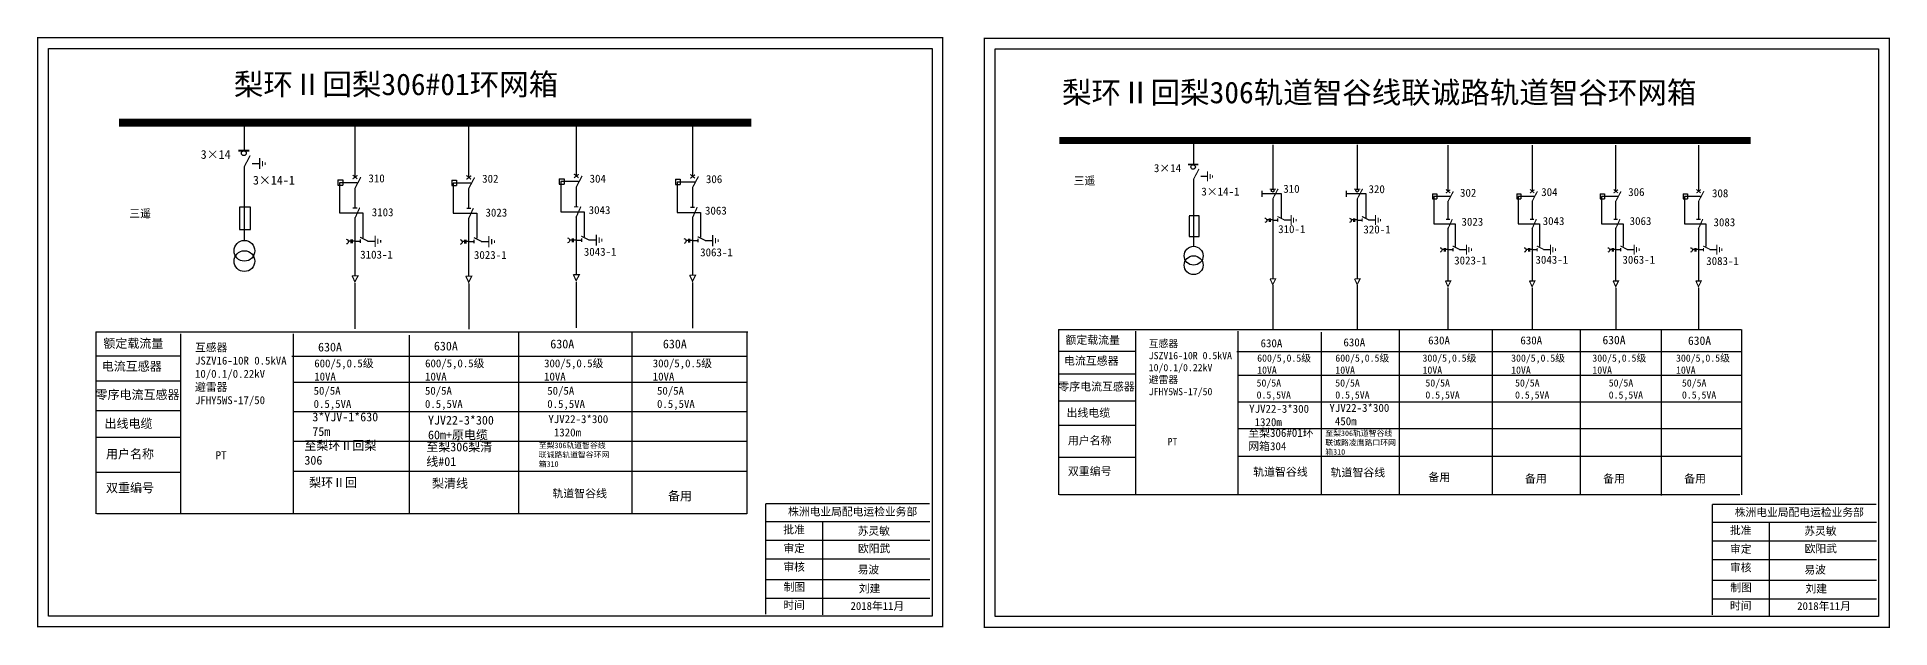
# Model space of a CAD drawing. Extents: x 12 to 417, y -223 to -37.
# Drawn here: x 160.2 to 417.1, y -125.6 to -43.6 of the extents above; entities that cross this region are included whole.
import ezdxf

# ---------------------------------------------------------------- set-up
doc = ezdxf.new("R2010")
doc.units = 0
doc.header["$LTSCALE"] = 0.774411
doc.linetypes.add('ACAD_ISO02W100', pattern=[15, 12, -3])
doc.linetypes.add('CENTER', pattern=[50.8, 31.75, -6.35, 6.35, -6.35])
doc.layers.get('0').update_dxf_attribs({"linetype": 'CONTINUOUS'})
doc.layers.add('2', color=7, linetype='CONTINUOUS')
doc.styles.add('hztxt_txtstyle_0.00_0_0', font='', dxfattribs={"bigfont": 'hztxt.shx'})
doc.styles.add('hztxt_txtstyle_2.70_0_0', font='simkai.ttf', dxfattribs={"height": 2.7})
doc.styles.add('字体', font='', dxfattribs={"height": 2.5})
doc.styles.get('hztxt_txtstyle_0.00_0_0').set_extended_font_data('hztxt')
doc.styles.get('字体').set_extended_font_data('KaiTi_GB2312')

# ---------------------------------------------------------------- blocks, each defined once
blk = doc.blocks.new('JD')
for points in [[(-2, 0.2), (-2, -0.2), (2, 0.2), (2, -0.2)], [(1, -1.2), (1, -0.8), (-1, -1.2), (-1, -0.8)], [(-0.5, -1.8), (-0.5, -2.2), (0.5, -1.8), (0.5, -2.2)]]:
    blk.add_trace(points)

msp = doc.modelspace()

# ---------------------------------------------------------------- linework, layer by layer
at = {"color": 0}
for p, q in [((188.9, -55.71), (188.9, -59.33)), ((204.26, -56.02), (204.26, -63.08)), ((220.02, -56.07), (220.02, -63.13)), ((234.94, -55.86), (234.94, -62.92)), ((251.07, -55.94), (251.07, -62.99)), ((320.54, -57.99), (320.54, -61.28)), ((331.52, -58.6), (331.52, -64.71)), ((343.24, -58.6), (343.24, -64.71)), ((355.83, -58.63), (355.83, -65.05)), ((367.49, -58.63), (367.49, -65.05)), ((379.08, -58.63), (379.08, -65.05)), ((390.56, -58.63), (390.56, -65.05)), ((188.92, -61.57), (188.92, -71.82)), ((190, -61.16), (191.04, -61.16)), ((201.91, -63.46), (202.57, -63.46)), ((201.91, -63.46), (201.91, -64.19)), ((201.91, -64.19), (202.57, -64.19)), ((202.57, -63.46), (202.57, -64.19)), ((217.68, -63.51), (218.34, -63.51)), ((217.68, -63.51), (217.68, -64.24)), ((218.34, -63.51), (218.34, -64.24)), ((232.59, -63.3), (233.25, -63.3)), ((232.59, -63.3), (232.59, -64.03)), ((232.59, -64.03), (233.25, -64.03)), ((233.25, -63.3), (233.25, -64.03)), ((248.73, -63.37), (249.38, -63.37)), ((248.73, -63.37), (248.73, -64.11)), ((248.73, -64.11), (249.38, -64.11)), ((249.38, -63.37), (249.38, -64.11)), ((320.55, -63.32), (320.55, -72.64)), ((321.54, -62.95), (322.48, -62.95)), ((204.26, -64.58), (204.26, -67.3)), ((217.68, -64.24), (218.34, -64.24)), ((220.02, -64.63), (220.02, -67.35)), ((234.94, -64.42), (234.94, -67.14)), ((251.07, -64.49), (251.07, -67.21)), ((331.52, -66.07), (331.52, -77.17)), ((343.24, -66.07), (343.24, -77.17)), ((353.7, -65.39), (354.3, -65.39)), ((353.7, -65.39), (353.7, -66.06)), ((353.7, -66.06), (354.3, -66.06)), ((354.3, -65.39), (354.3, -66.06)), ((355.83, -66.41), (355.83, -68.88)), ((365.36, -65.39), (365.95, -65.39)), ((365.36, -65.39), (365.36, -66.06)), ((365.36, -66.06), (365.95, -66.06)), ((365.95, -65.39), (365.95, -66.06)), ((367.49, -66.41), (367.49, -68.88)), ((376.95, -65.39), (377.55, -65.39)), ((376.95, -65.39), (376.95, -66.06)), ((376.95, -66.06), (377.55, -66.06)), ((377.55, -65.39), (377.55, -66.06)), ((379.08, -66.41), (379.08, -68.88)), ((388.43, -65.39), (389.03, -65.39)), ((388.43, -65.39), (388.43, -66.06)), ((388.43, -66.06), (389.03, -66.06)), ((389.03, -65.39), (389.03, -66.06)), ((390.56, -66.41), (390.56, -68.88)), ((204.26, -68.66), (204.26, -76.7)), ((220.02, -68.71), (220.02, -76.75)), ((234.94, -68.5), (234.94, -76.54)), ((251.07, -68.58), (251.07, -76.61)), ((331.52, -69.02), (332.21, -69.02)), ((333.11, -69), (334.06, -69)), ((343.24, -69.02), (343.93, -69.02)), ((344.83, -69), (345.77, -69)), ((206.01, -71.94), (207.04, -71.94)), ((234.94, -71.8), (235.7, -71.8)), ((236.69, -71.78), (237.72, -71.78)), ((251.07, -71.88), (251.83, -71.88)), ((252.82, -71.85), (253.86, -71.85)), ((355.83, -70.12), (355.83, -77.43)), ((367.49, -70.12), (367.49, -77.43)), ((379.08, -70.12), (379.08, -77.43)), ((390.56, -70.12), (390.56, -77.43)), ((204.26, -71.96), (205.02, -71.96)), ((220.02, -72.01), (220.78, -72.01)), ((221.78, -71.99), (222.81, -71.99)), ((355.83, -73.12), (356.52, -73.12)), ((357.42, -73.1), (358.36, -73.1)), ((367.49, -73.12), (368.18, -73.12)), ((369.08, -73.1), (370.02, -73.1)), ((379.08, -73.12), (379.77, -73.12)), ((380.68, -73.1), (381.62, -73.1)), ((390.56, -73.12), (391.25, -73.12)), ((392.15, -73.1), (393.1, -73.1)), ((312.6, -87.27), (301.89, -87.27)), ((180.17, -87.92), (168.39, -87.92)), ((180.12, -91.38), (168.35, -91.38)), ((312.56, -90.42), (301.85, -90.42)), ((312.56, -94.13), (301.85, -94.13)), ((180.12, -95.47), (168.35, -95.47)), ((312.52, -97.53), (301.81, -97.53)), ((180.08, -99.2), (168.3, -99.2)), ((312.55, -101.94), (301.85, -101.94)), ((180.12, -104.05), (168.35, -104.05))]:
    msp.add_line(p, q, dxfattribs=at)
at = {"color": 0, "linetype": 'ACAD_ISO02W100'}
for p, q in [((204.59, -63.84), (202.12, -63.84)), ((202.12, -63.84), (202.12, -68.03)), ((220.35, -63.89), (217.89, -63.89)), ((217.89, -63.89), (217.89, -68.08)), ((235.26, -63.68), (232.8, -63.68)), ((232.8, -63.68), (232.8, -67.88)), ((251.4, -63.76), (248.94, -63.76)), ((248.94, -63.76), (248.94, -67.95)), ((356.13, -65.74), (353.89, -65.74)), ((353.89, -65.74), (353.89, -69.55)), ((367.79, -65.74), (365.55, -65.74)), ((365.55, -65.74), (365.55, -69.55)), ((379.38, -65.74), (377.14, -65.74)), ((377.14, -65.74), (377.14, -69.55)), ((390.86, -65.74), (388.62, -65.74)), ((388.62, -65.74), (388.62, -69.55)), ((202.12, -68.03), (205.37, -68.03)), ((205.37, -68.03), (205.37, -71.49)), ((217.89, -68.08), (221.14, -68.08)), ((221.14, -68.08), (221.14, -71.54)), ((232.8, -67.88), (236.05, -67.88)), ((236.05, -67.88), (236.05, -71.33)), ((248.94, -67.95), (252.19, -67.95)), ((252.19, -67.95), (252.19, -71.4)), ((353.89, -69.55), (356.84, -69.55)), ((356.84, -69.55), (356.84, -72.69)), ((365.55, -69.55), (368.5, -69.55)), ((368.5, -69.55), (368.5, -72.69)), ((377.14, -69.55), (380.1, -69.55)), ((380.1, -69.55), (380.1, -72.69)), ((388.62, -69.55), (391.58, -69.55)), ((391.58, -69.55), (391.58, -72.69))]:
    msp.add_line(p, q, dxfattribs=at)
at = {"color": 0, "linetype": 'CENTER'}
for p, q in [((204.26, -77.78), (204.26, -84.12)), ((220.03, -77.83), (220.03, -84.17)), ((234.94, -77.62), (234.94, -83.96)), ((251.07, -77.69), (251.07, -84.03)), ((331.53, -78.07), (331.53, -84.21)), ((343.24, -78.07), (343.24, -84.21)), ((355.83, -78.41), (355.83, -84.17)), ((367.49, -78.41), (367.49, -84.17)), ((379.09, -78.41), (379.09, -84.17)), ((390.56, -78.41), (390.56, -84.17))]:
    msp.add_line(p, q, dxfattribs=at)
at = {"color": 0, "linetype": 'Continuous'}
for p, q in [((168.32, -84.53), (258.76, -84.53)), ((168.37, -109.76), (168.37, -84.53)), ((226.92, -84.58), (226.92, -109.76)), ((242.65, -84.58), (242.65, -109.76)), ((258.59, -84.59), (258.59, -109.78)), ((301.83, -84.19), (396.49, -84.19)), ((301.87, -107.13), (301.87, -84.19)), ((312.5, -84.44), (312.5, -107.13)), ((326.71, -84.44), (326.71, -107.13)), ((338.23, -84.59), (338.23, -107.12)), ((349.05, -84.23), (349.05, -107.13)), ((361.95, -84.23), (361.95, -107.13)), ((374.15, -84.25), (374.15, -107.14)), ((385.41, -84.33), (385.41, -107.22)), ((396.55, -84.21), (396.55, -107.15)), ((180.06, -84.8), (180.06, -109.76)), ((195.69, -84.8), (195.69, -109.76)), ((211.8, -84.97), (211.8, -109.75)), ((326.53, -87.26), (396.52, -87.26)), ((195.5, -87.9), (258.59, -87.9)), ((195.69, -91.52), (258.59, -91.52)), ((326.71, -90.55), (396.55, -90.55)), ((326.71, -94.23), (396.43, -94.23)), ((195.69, -95.57), (258.59, -95.57)), ((195.69, -99.68), (258.59, -99.68)), ((326.71, -97.96), (396.62, -97.96)), ((326.71, -101.76), (396.52, -101.76)), ((195.69, -103.85), (258.59, -103.85)), ((396.28, -107.13), (301.95, -107.13)), ((258.59, -109.76), (168.45, -109.76)), ((261.21, -110.85), (283.96, -110.85)), ((269.11, -110.85), (269.11, -123.79)), ((392.48, -110.94), (415.23, -110.94)), ((400.38, -110.94), (400.38, -123.88)), ((261.21, -113.45), (283.96, -113.45)), ((392.48, -113.54), (415.23, -113.54)), ((261.21, -116.04), (283.96, -116.04)), ((392.48, -116.13), (415.23, -116.13)), ((261.21, -118.87), (283.96, -118.87)), ((392.48, -118.96), (415.23, -118.96)), ((261.21, -121.46), (283.96, -121.46)), ((392.48, -121.55), (415.23, -121.55))]:
    msp.add_line(p, q, dxfattribs=at)
at = {"color": 0, "linetype": 'Continuous', "const_width": 0.182}
for points in [[(160.27, -43.72), (285.75, -43.72), (285.75, -125.43), (160.27, -125.43)], [(291.54, -43.81), (417.02, -43.81), (417.02, -125.52), (291.54, -125.52)]]:
    msp.add_lwpolyline(points, close=True, dxfattribs=at)
at = {"color": 0, "linetype": 'Continuous'}
for points in [[(161.75, -45.2), (284.28, -45.2), (284.28, -123.95), (161.75, -123.95)], [(293.02, -45.29), (415.55, -45.29), (415.55, -124.04), (293.02, -124.04)]]:
    msp.add_lwpolyline(points, close=True, dxfattribs=at)
at = {"color": 0}
for points, const_width in [([(171.53, -55.51), (259.21, -55.51)], 1.1), ([(301.95, -57.99), (397.79, -57.99)], 0.998), ([(188.08, -59.38), (189.62, -59.38)], 0.261), ([(188.92, -61.61), (189.74, -60.05)], 0.165), ([(319.79, -61.33), (321.19, -61.33)], 0.238), ([(203.94, -63.32), (204.61, -62.82)], 0.165), ([(203.95, -62.77), (204.59, -63.31)], 0.165), ([(204.26, -64.62), (205.08, -63.06)], 0.165), ([(219.72, -62.83), (220.36, -63.36)], 0.165), ([(219.71, -63.38), (220.38, -62.87)], 0.165), ([(220.02, -64.67), (220.85, -63.11)], 0.165), ([(234.62, -63.17), (235.29, -62.67)], 0.165), ([(234.63, -62.62), (235.27, -63.16)], 0.165), ([(234.94, -64.46), (235.76, -62.9)], 0.165), ([(250.76, -63.24), (251.43, -62.74)], 0.165), ([(250.76, -62.69), (251.41, -63.23)], 0.165), ([(251.07, -64.53), (251.89, -62.97)], 0.165), ([(320.55, -63.36), (321.3, -61.94)], 0.15), ([(331.08, -64.73), (331.96, -64.73)], 0.15), ([(331.52, -66.11), (332.27, -64.69)], 0.15), ([(342.8, -64.73), (343.68, -64.73)], 0.15), ([(343.24, -66.11), (343.99, -64.69)], 0.15), ([(355.55, -64.77), (356.14, -65.26)], 0.15), ([(355.54, -65.27), (356.15, -64.81)], 0.15), ([(355.83, -66.45), (356.58, -65.03)], 0.15), ([(367.21, -64.77), (367.79, -65.26)], 0.15), ([(367.2, -65.27), (367.81, -64.81)], 0.15), ([(367.49, -66.45), (368.23, -65.03)], 0.15), ([(378.8, -65.27), (379.41, -64.81)], 0.15), ([(378.8, -64.77), (379.39, -65.26)], 0.15), ([(379.08, -66.45), (379.83, -65.03)], 0.15), ([(390.28, -65.27), (390.88, -64.81)], 0.15), ([(390.28, -64.77), (390.87, -65.26)], 0.15), ([(390.56, -66.45), (391.31, -65.03)], 0.15), ([(203.96, -67.34), (204.57, -67.34)], 0.165), ([(204.22, -68.86), (204.92, -67.31)], 0.165), ([(219.73, -67.39), (220.34, -67.39)], 0.165), ([(219.99, -68.91), (220.68, -67.36)], 0.165), ([(234.64, -67.19), (235.25, -67.19)], 0.165), ([(234.9, -68.71), (235.59, -67.15)], 0.165), ([(250.77, -67.26), (251.38, -67.26)], 0.165), ([(251.04, -68.78), (251.73, -67.22)], 0.165), ([(332.17, -68.52), (333.17, -69.02)], 0.15), ([(332.21, -68.79), (332.21, -69.25)], 0.15), ([(343.89, -68.52), (344.89, -69.02)], 0.15), ([(343.93, -68.79), (343.93, -69.25)], 0.15), ([(355.56, -68.92), (356.11, -68.92)], 0.15), ([(355.8, -70.3), (356.43, -68.89)], 0.15), ([(367.22, -68.92), (367.77, -68.92)], 0.15), ([(367.46, -70.3), (368.09, -68.89)], 0.15), ([(378.81, -68.92), (379.37, -68.92)], 0.15), ([(379.05, -70.3), (379.68, -68.89)], 0.15), ([(390.29, -68.92), (390.85, -68.92)], 0.15), ([(390.53, -70.3), (391.16, -68.89)], 0.15), ([(204.97, -71.41), (206.07, -71.96)], 0.165), ([(205.02, -71.71), (205.02, -72.21)], 0.165), ([(220.74, -71.46), (221.84, -72.01)], 0.165), ([(220.78, -71.76), (220.78, -72.27)], 0.165), ([(235.65, -71.26), (236.75, -71.8)], 0.165), ([(235.7, -71.55), (235.7, -72.06)], 0.165), ([(251.79, -71.33), (252.89, -71.88)], 0.165), ([(251.83, -71.62), (251.83, -72.13)], 0.165), ([(356.48, -72.62), (357.48, -73.12)], 0.15), ([(356.52, -72.89), (356.52, -73.35)], 0.15), ([(368.14, -72.62), (369.14, -73.12)], 0.15), ([(368.18, -72.89), (368.18, -73.35)], 0.15), ([(379.74, -72.62), (380.73, -73.12)], 0.15), ([(379.77, -72.89), (379.77, -73.35)], 0.15), ([(391.21, -72.62), (392.21, -73.12)], 0.15), ([(391.25, -72.89), (391.25, -73.35)], 0.15), ([(203.85, -76.75), (204.69, -76.75), (204.26, -77.6), (203.86, -76.73)], 0.165), ([(219.62, -76.8), (220.46, -76.8), (220.03, -77.65), (219.63, -76.78)], 0.165), ([(234.53, -76.59), (235.37, -76.59), (234.94, -77.44), (234.54, -76.58)], 0.165), ([(250.66, -76.66), (251.5, -76.66), (251.07, -77.51), (250.67, -76.65)], 0.165), ([(331.15, -77.19), (331.92, -77.19), (331.53, -77.97), (331.16, -77.18)], 0.15), ([(342.87, -77.19), (343.63, -77.19), (343.24, -77.97), (342.88, -77.18)], 0.15), ([(355.46, -77.47), (356.22, -77.47), (355.83, -78.25), (355.47, -77.46)], 0.15), ([(367.12, -77.47), (367.88, -77.47), (367.49, -78.25), (367.13, -77.46)], 0.15), ([(378.72, -77.47), (379.48, -77.47), (379.09, -78.25), (378.72, -77.46)], 0.15), ([(390.19, -77.47), (390.95, -77.47), (390.56, -78.25), (390.2, -77.46)], 0.15)]:
    msp.add_lwpolyline(points, dxfattribs=dict(at, const_width=const_width))
for points in [[(330.01, -64.95), (330.01, -65.79)], [(341.73, -64.95), (341.73, -65.79)], [(188.27, -67.25), (188.27, -70.33), (189.79, -70.33), (189.79, -67.21), (188.27, -67.21)], [(319.96, -68.48), (319.96, -71.28), (321.34, -71.28), (321.34, -68.45), (319.96, -68.45)], [(331.02, -69.01), (330.7, -69.01)], [(331.02, -68.8), (331.02, -69.26)], [(331.16, -68.8), (331.16, -69.26)], [(331.52, -69.01), (331.16, -69.01)], [(342.74, -69.01), (342.42, -69.01)], [(342.74, -68.8), (342.74, -69.26)], [(342.88, -68.8), (342.88, -69.26)], [(343.24, -69.01), (342.88, -69.01)], [(203.7, -71.72), (203.7, -72.22)], [(203.86, -71.72), (203.86, -72.22)], [(219.47, -71.77), (219.47, -72.27)], [(219.62, -71.77), (219.62, -72.27)], [(234.38, -71.8), (234.03, -71.8)], [(234.38, -71.57), (234.38, -72.07)], [(234.54, -71.57), (234.54, -72.07)], [(234.93, -71.8), (234.54, -71.8)], [(250.52, -71.87), (250.17, -71.87)], [(250.52, -71.64), (250.52, -72.14)], [(250.67, -71.64), (250.67, -72.14)], [(251.07, -71.87), (250.67, -71.87)], [(203.7, -71.95), (203.35, -71.95)], [(204.25, -71.95), (203.86, -71.95)], [(219.47, -72.01), (219.12, -72.01)], [(220.02, -72.01), (219.62, -72.01)], [(355.32, -73.11), (355.01, -73.11)], [(355.32, -72.9), (355.32, -73.36)], [(355.46, -72.9), (355.46, -73.36)], [(355.83, -73.11), (355.46, -73.11)], [(366.98, -73.11), (366.67, -73.11)], [(366.98, -72.9), (366.98, -73.36)], [(367.12, -72.9), (367.12, -73.36)], [(367.48, -73.11), (367.12, -73.11)], [(378.58, -73.11), (378.26, -73.11)], [(378.58, -72.9), (378.58, -73.36)], [(378.72, -72.9), (378.72, -73.36)], [(379.08, -73.11), (378.72, -73.11)], [(390.06, -73.11), (389.74, -73.11)], [(390.06, -72.9), (390.06, -73.36)], [(390.2, -72.9), (390.2, -73.36)], [(390.56, -73.11), (390.2, -73.11)]]:
    msp.add_lwpolyline(points, dxfattribs=at)
at = {"color": 0, "linetype": 'ACAD_ISO02W100'}
for points in [[(332.75, -68.78), (332.75, -65.37), (330.01, -65.37)], [(344.47, -68.78), (344.47, -65.37), (341.73, -65.37)]]:
    msp.add_lwpolyline(points, dxfattribs=at)
at = {"color": 0}
for points in [[(330.43, -68.75, -0.877934), (330.45, -69.36)], [(342.15, -68.75, -0.877934), (342.16, -69.36)], [(203.06, -71.67, -0.877934), (203.07, -72.34)], [(218.83, -71.72, -0.877934), (218.84, -72.39)], [(233.74, -71.51, -0.877934), (233.75, -72.18)], [(249.87, -71.58, -0.877934), (249.89, -72.25)], [(354.74, -72.86, -0.877934), (354.75, -73.46)], [(366.4, -72.86, -0.877934), (366.41, -73.46)], [(378, -72.86, -0.877934), (378.01, -73.46)], [(389.47, -72.86, -0.877934), (389.48, -73.46)]]:
    msp.add_lwpolyline(points, format="xyb", dxfattribs=at)
at = {"color": 0, "linetype": 'Continuous', "const_width": 0.182}
for points in [[(261.21, -108.37), (261.2, -123.74)], [(261.21, -108.37), (283.96, -108.37)], [(392.48, -108.46), (392.47, -123.83)], [(392.48, -108.46), (415.23, -108.46)]]:
    msp.add_lwpolyline(points, dxfattribs=at)
at = {"color": 0}
for centre, radius in [((188.85, -59.75), 0.335), ((320.49, -61.66), 0.305), ((331.52, -64.94), 0.192), ((343.24, -64.94), 0.192)]:
    msp.add_circle(centre, radius, dxfattribs=at)
at = {"layer": '2', "color": 0}
for centre, radius in [((188.93, -73.29), 1.44), ((188.93, -74.72), 1.44), ((320.56, -73.97), 1.31), ((320.56, -75.28), 1.31)]:
    msp.add_circle(centre, radius, dxfattribs=at)

# ---------------------------------------------------------------- block references
at = {"color": 0, "rotation": 90}
for p, xscale, yscale, zscale in [((191.05, -61.19), 0.3844120780053828, 0.3844120780053828, 0.3844120780054647), ((322.49, -62.97), 0.3494655254594932, 0.3494655254594932, 0.3494655254595134), ((334.07, -69.03), 0.3494655254594932, 0.3494655254594932, 0.3494655254595134), ((345.79, -69.03), 0.3494655254594932, 0.3494655254594932, 0.3494655254595134), ((207.06, -71.97), 0.3844120780053828, 0.3844120780053828, 0.3844120780054647), ((222.83, -72.02), 0.3844120780053828, 0.3844120780053828, 0.3844120780054647), ((237.74, -71.81), 0.3844120780053828, 0.3844120780053828, 0.3844120780054647), ((253.87, -71.88), 0.3844120780053828, 0.3844120780053828, 0.3844120780054647), ((358.38, -73.13), 0.3494655254594932, 0.3494655254594932, 0.3494655254595134), ((370.03, -73.13), 0.3494655254594932, 0.3494655254594932, 0.3494655254595134), ((381.63, -73.13), 0.3494655254594932, 0.3494655254594932, 0.3494655254595134), ((393.11, -73.13), 0.3494655254594932, 0.3494655254594932, 0.3494655254595134)]:
    msp.add_blockref('JD', p, dxfattribs=dict(at, xscale=xscale, yscale=yscale, zscale=zscale))

# ---------------------------------------------------------------- texts
at = {"color": 0, "linetype": 'Continuous', "style": 'hztxt_txtstyle_2.70_0_0'}
for s, height, p in [('3×14', 1.22, (182.87, -60.53)), ('3×14', 1.109, (315.05, -62.37)), ('3×14-1', 1.22, (190.11, -64.1)), ('310', 1.109, (206.13, -63.79)), ('302', 1.109, (221.9, -63.84)), ('304', 1.109, (236.8, -63.83)), ('306', 1.109, (252.93, -63.9)), ('310', 1.109, (332.99, -65.24)), ('320', 1.109, (344.81, -65.29)), ('3×14-1', 1.109, (321.63, -65.62)), ('302', 1.109, (357.5, -65.79)), ('304', 1.109, (368.76, -65.69)), ('306', 1.109, (380.82, -65.69)), ('308', 1.109, (392.44, -65.86)), ('3103', 1.109, (206.59, -68.49)), ('3023', 1.109, (222.36, -68.54)), ('3043', 1.109, (236.67, -68.19)), ('3063', 1.109, (252.8, -68.26)), ('3023', 1.109, (357.7, -69.81)), ('3043', 1.109, (368.96, -69.71)), ('3063', 1.109, (381.02, -69.71)), ('3083', 1.109, (392.65, -69.88)), ('310-1', 1.109, (332.28, -70.83)), ('320-1', 1.109, (344.1, -70.88)), ('3103-1', 1.109, (204.99, -74.37)), ('3023-1', 1.109, (220.76, -74.42)), ('3043-1', 1.109, (236, -73.98)), ('3063-1', 1.109, (252.13, -74.05)), ('3023-1', 1.109, (356.69, -75.18)), ('3043-1', 1.109, (367.96, -75.08)), ('3063-1', 1.109, (380.02, -75.08)), ('3083-1', 1.109, (391.64, -75.26))]:
    msp.add_text(s, height=height, dxfattribs=at).set_placement(p)
at = {"color": 0, "linetype": 'Continuous', "attachment_point": 1}
for s, insert, char_height, width, style in [('{\\fSimSun|b0|i0|c134|p2;梨环Ⅱ回梨306#01环网箱}', (187.47, -48.69), 3, 85.7498, '字体'), ('{\\fSimSun|b0|i0|c134|p2;梨环Ⅱ回梨306轨道智谷线联诚路轨道智谷环网箱}', (302.31, -49.82), 3, 94.6448, '字体'), ('{\\fSimSun|b0|i0|c134|p2;三遥}', (303.92, -63.01), 1.1026, 8.5785, 'hztxt_txtstyle_0.00_0_0'), ('{\\fSimSun|b0|i0|c134|p2;三遥}', (172.97, -67.56), 1.1026, 8.5785, 'hztxt_txtstyle_0.00_0_0'), ('{\\fSimSun|b0|i0|c134|p2;额定载流量}', (169.37, -85.53), 1.2204, 19.6738, 'hztxt_txtstyle_2.70_0_0'), ('\\A1;{\\fSimSun|b0|i0|c134|p2;互感器\\PJSZV16-10R 0.5kVA\\P10/0.1/0.22kV\\P避雷器\\PJFHY5WS-17/50}', (182.08, -86.14), 1.0983, 20.2524, 'hztxt_txtstyle_2.70_0_0'), ('{\\fSimSun|b0|i0|c134|p2;630A}', (199.14, -86.03), 1.2204, 19.6738, 'hztxt_txtstyle_2.70_0_0'), ('{\\fSimSun|b0|i0|c134|p2;630A}', (215.21, -85.89), 1.2204, 19.6738, 'hztxt_txtstyle_2.70_0_0'), ('{\\fSimSun|b0|i0|c134|p2;630A}', (231.35, -85.6), 1.2204, 19.6738, 'hztxt_txtstyle_2.70_0_0'), ('{\\fSimSun|b0|i0|c134|p2;630A}', (246.96, -85.6), 1.2204, 19.6738, 'hztxt_txtstyle_2.70_0_0'), ('{\\fSimSun|b0|i0|c134|p2;额定载流量}', (302.78, -85.1), 1.1094, 17.8852, 'hztxt_txtstyle_2.70_0_0'), ('\\A1;{\\fSimSun|b0|i0|c134|p2;互感器\\PJSZV16-10R 0.5kVA\\P10/0.1/0.22kV\\P避雷器\\PJFHY5WS-17/50}', (314.33, -85.66), 0.9985, 18.4113, 'hztxt_txtstyle_2.70_0_0'), ('{\\fSimSun|b0|i0|c134|p2;630A}', (329.84, -85.56), 1.1094, 17.8852, 'hztxt_txtstyle_2.70_0_0'), ('{\\fSimSun|b0|i0|c134|p2;630A}', (341.33, -85.43), 1.1094, 17.8852, 'hztxt_txtstyle_2.70_0_0'), ('{\\fSimSun|b0|i0|c134|p2;630A}', (353.08, -85.16), 1.1094, 17.8852, 'hztxt_txtstyle_2.70_0_0'), ('{\\fSimSun|b0|i0|c134|p2;630A}', (365.87, -85.16), 1.1094, 17.8852, 'hztxt_txtstyle_2.70_0_0'), ('{\\fSimSun|b0|i0|c134|p2;630A}', (377.25, -85.07), 1.1757, 9.454, 'hztxt_txtstyle_0.00_0_0'), ('{\\fSimSun|b0|i0|c134|p2;630A}', (389.11, -85.16), 1.1757, 9.454, 'hztxt_txtstyle_0.00_0_0'), ('{\\fSimSun|b0|i0|c134|p2;电流互感器}', (169.15, -88.7), 1.2204, 19.6738, 'hztxt_txtstyle_2.70_0_0'), ('\\A1;{\\fSimSun|b0|i0|c134|p2;600/5,0.5级\\P10VA}', (198.62, -88.35), 1.0983, 20.2524, 'hztxt_txtstyle_2.70_0_0'), ('\\A1;{\\fSimSun|b0|i0|c134|p2;600/5,0.5级\\P10VA}', (213.99, -88.35), 1.0983, 20.2524, 'hztxt_txtstyle_2.70_0_0'), ('\\A1;{\\fSimSun|b0|i0|c134|p2;300/5,0.5级\\P10VA}', (230.49, -88.35), 1.0983, 20.2524, 'hztxt_txtstyle_2.70_0_0'), ('\\A1;{\\fSimSun|b0|i0|c134|p2;300/5,0.5级\\P10VA}', (245.56, -88.35), 1.0983, 20.2524, 'hztxt_txtstyle_2.70_0_0'), ('{\\fSimSun|b0|i0|c134|p2;电流互感器}', (302.58, -87.99), 1.1094, 17.8852, 'hztxt_txtstyle_2.70_0_0'), ('\\A1;{\\fSimSun|b0|i0|c134|p2;600/5,0.5级\\P10VA}', (329.37, -87.67), 0.9985, 18.4113, 'hztxt_txtstyle_2.70_0_0'), ('\\A1;{\\fSimSun|b0|i0|c134|p2;600/5,0.5级\\P10VA}', (340.21, -87.67), 0.9985, 18.4113, 'hztxt_txtstyle_2.70_0_0'), ('\\A1;{\\fSimSun|b0|i0|c134|p2;300/5,0.5级\\P10VA}', (352.3, -87.67), 0.9985, 18.4113, 'hztxt_txtstyle_2.70_0_0'), ('\\A1;{\\fSimSun|b0|i0|c134|p2;300/5,0.5级\\P10VA}', (364.59, -87.67), 0.9985, 18.4113, 'hztxt_txtstyle_2.70_0_0'), ('\\A1;{\\fSimSun|b0|i0|c134|p2;300/5,0.5级\\P10VA}', (375.85, -87.67), 0.9985, 18.4113, 'hztxt_txtstyle_2.70_0_0'), ('\\A1;{\\fSimSun|b0|i0|c134|p2;300/5,0.5级\\P10VA}', (387.45, -87.67), 0.9985, 18.4113, 'hztxt_txtstyle_2.70_0_0'), ('{\\fSimSun|b0|i0|c134|p2;零序电流互感器}', (168.29, -92.64), 1.2204, 19.6738, 'hztxt_txtstyle_2.70_0_0'), ('{\\fSimSun|b0|i0|c134|p2;50/5A\\P0.5,5VA}', (198.53, -92.15), 1.0983, 19.6738, 'hztxt_txtstyle_2.70_0_0'), ('{\\fSimSun|b0|i0|c134|p2;50/5A\\P0.5,5VA}', (213.97, -92.15), 1.0983, 19.6738, 'hztxt_txtstyle_2.70_0_0'), ('{\\fSimSun|b0|i0|c134|p2;50/5A\\P0.5,5VA}', (230.93, -92.15), 1.0983, 19.6738, 'hztxt_txtstyle_2.70_0_0'), ('{\\fSimSun|b0|i0|c134|p2;50/5A\\P0.5,5VA}', (246.15, -92.15), 1.0983, 19.6738, 'hztxt_txtstyle_2.70_0_0'), ('{\\fSimSun|b0|i0|c134|p2;零序电流互感器}', (301.8, -91.57), 1.1094, 17.8852, 'hztxt_txtstyle_2.70_0_0'), ('{\\fSimSun|b0|i0|c134|p2;50/5A\\P0.5,5VA}', (329.29, -91.12), 0.9985, 17.8852, 'hztxt_txtstyle_2.70_0_0'), ('{\\fSimSun|b0|i0|c134|p2;50/5A\\P0.5,5VA}', (340.2, -91.12), 0.9985, 17.8852, 'hztxt_txtstyle_2.70_0_0'), ('{\\fSimSun|b0|i0|c134|p2;50/5A\\P0.5,5VA}', (352.7, -91.12), 0.9985, 17.8852, 'hztxt_txtstyle_2.70_0_0'), ('{\\fSimSun|b0|i0|c134|p2;50/5A\\P0.5,5VA}', (365.13, -91.12), 0.9985, 17.8852, 'hztxt_txtstyle_2.70_0_0'), ('{\\fSimSun|b0|i0|c134|p2;50/5A\\P0.5,5VA}', (378.12, -91.12), 0.9985, 17.8852, 'hztxt_txtstyle_2.70_0_0'), ('{\\fSimSun|b0|i0|c134|p2;50/5A\\P0.5,5VA}', (388.27, -91.12), 0.9985, 17.8852, 'hztxt_txtstyle_2.70_0_0'), ('{\\fSimSun|b0|i0|c134|p2;出线电缆}', (302.93, -95.21), 1.1094, 17.8852, 'hztxt_txtstyle_2.70_0_0'), ('{\\fSimSun|b0|i0|c134|p2;YJV22-3*300 \\P 1320m}', (328.26, -94.65), 1.1094, 17.8852, 'hztxt_txtstyle_2.70_0_0'), ('{\\fSimSun|b0|i0|c134|p2;YJV22-3*300 \\P 450m}', (339.39, -94.52), 1.1094, 17.8852, 'hztxt_txtstyle_2.70_0_0'), ('{\\fSimSun|b0|i0|c134|p2;出线电缆}', (169.53, -96.64), 1.2204, 19.6738, 'hztxt_txtstyle_2.70_0_0'), ('3*YJV-1*630\\P75m', (198.35, -95.72), 1.2204, 19.6738, 'hztxt_txtstyle_2.70_0_0'), ('YJV22-3*300\\P60m+原电缆', (214.39, -96.18), 1.2204, 19.6738, 'hztxt_txtstyle_2.70_0_0'), ('{\\fSimSun|b0|i0|c134|p2;YJV22-3*300 \\P 1320m}', (231.08, -96.08), 1.1094, 17.8852, 'hztxt_txtstyle_2.70_0_0'), ('{\\fSimSun|b0|i0|c134|p2;至梨环Ⅱ回梨306}', (197.25, -99.7), 1.2204, 10.5639, 'hztxt_txtstyle_2.70_0_0'), ('{\\fSimSun|b0|i0|c134|p2;至梨306梨清线#01}', (214.15, -99.88), 1.2204, 10.5639, 'hztxt_txtstyle_2.70_0_0'), ('{\\fSimSun|b0|i0|c134|p2;至梨306轨道智谷线联诚路轨道智谷环网箱310}', (229.75, -99.89), 0.7766, 9.9725, 'hztxt_txtstyle_2.70_0_0'), ('{\\fSimSun|b0|i0|c134|p2;用户名称}', (303.12, -99.05), 1.1094, 17.8852, 'hztxt_txtstyle_2.70_0_0'), ('{\\fSimSun|b0|i0|c134|p2;PT}', (316.95, -99.25), 1.0024, 7.7986, 'hztxt_txtstyle_0.00_0_0'), ('{\\fSimSun|b0|i0|c134|p2;至梨306#01环网箱304}', (328.13, -97.99), 1.1094, 9.6036, 'hztxt_txtstyle_2.70_0_0'), ('{\\fSimSun|b0|i0|c134|p2;至梨306轨道智谷线联诚路凌鹰路口环网箱310}', (338.82, -98.21), 0.7766, 9.9725, 'hztxt_txtstyle_2.70_0_0'), ('{\\fSimSun|b0|i0|c134|p2;用户名称}', (169.74, -100.87), 1.2204, 19.6738, 'hztxt_txtstyle_2.70_0_0'), ('{\\fSimSun|b0|i0|c134|p2;PT}', (184.95, -101.09), 1.1026, 8.5785, 'hztxt_txtstyle_0.00_0_0'), ('{\\fSimSun|b0|i0|c134|p2;梨环Ⅱ回}', (197.9, -104.82), 1.2204, 10.5639, 'hztxt_txtstyle_2.70_0_0'), ('{\\fSimSun|b0|i0|c134|p2;梨清线}', (214.95, -104.95), 1.2204, 10.5639, 'hztxt_txtstyle_2.70_0_0'), ('{\\fSimSun|b0|i0|c134|p2;双重编号}', (303.12, -103.31), 1.1094, 17.8852, 'hztxt_txtstyle_2.70_0_0'), ('{\\fSimSun|b0|i0|c134|p2;轨道智谷线}', (328.82, -103.4), 1.1094, 17.8852, 'hztxt_txtstyle_2.70_0_0'), ('{\\fSimSun|b0|i0|c134|p2;轨道智谷线}', (339.55, -103.49), 1.1094, 17.8852, 'hztxt_txtstyle_2.70_0_0'), ('{\\fSimSun|b0|i0|c134|p2;备用}', (353.12, -104.13), 1.1094, 17.8852, 'hztxt_txtstyle_2.70_0_0'), ('{\\fSimSun|b0|i0|c134|p2;备用}', (366.5, -104.34), 1.1094, 17.8852, 'hztxt_txtstyle_2.70_0_0'), ('{\\fSimSun|b0|i0|c134|p2;备用}', (377.34, -104.34), 1.1094, 17.8852, 'hztxt_txtstyle_2.70_0_0'), ('{\\fSimSun|b0|i0|c134|p2;备用}', (388.58, -104.34), 1.1094, 17.8852, 'hztxt_txtstyle_2.70_0_0'), ('{\\fSimSun|b0|i0|c134|p2;双重编号}', (169.74, -105.56), 1.2204, 19.6738, 'hztxt_txtstyle_2.70_0_0'), ('{\\fSimSun|b0|i0|c134|p2;轨道智谷线}', (231.64, -106.4), 1.1094, 17.8852, 'hztxt_txtstyle_2.70_0_0'), ('{\\fSimSun|b0|i0|c134|p2;备用}', (247.66, -106.69), 1.2204, 19.6738, 'hztxt_txtstyle_2.70_0_0'), ('株洲电业局配电运检业务部', (264.32, -108.92), 1.0944, 29.9201, '字体'), ('株洲电业局配电运检业务部', (395.59, -109.01), 1.0944, 29.9201, '字体'), ('{\\fKaiTi_GB2312|b0|i0|c134|p49;批准}', (263.66, -111.42), 1.0944, 8.5588, '字体'), ('{\\fSimSun|b0|i0|c134|p2;苏灵敏}', (273.97, -111.6), 1.0944, 8.5588, '字体'), ('{\\fKaiTi_GB2312|b0|i0|c134|p49;批准}', (394.93, -111.51), 1.0944, 8.5588, '字体'), ('{\\fSimSun|b0|i0|c134|p2;苏灵敏}', (405.24, -111.6), 1.0944, 8.5588, '字体'), ('\\f\uffbfﾬￌﾣﾤ_GB2312|b0|i0|c134|p49;审定', (263.66, -114.02), 1.0944, 8.5588, '字体'), ('{\\fSimSun|b0|i0|c134|p2;欧阳武}', (274.02, -114.03), 1.0944, 8.5588, '字体'), ('\\f\uffbfﾬￌﾣﾤ_GB2312|b0|i0|c134|p49;审定', (394.93, -114.11), 1.0944, 8.5588, '字体'), ('{\\fSimSun|b0|i0|c134|p2;欧阳武}', (405.29, -114.04), 1.0944, 8.5588, '字体'), ('\\f\uffbfﾬￌﾣﾤ_GB2312|b0|i0|c134|p49;审核', (263.66, -116.59), 1.0944, 8.5588, '字体'), ('易波', (273.97, -116.97), 1.094, 8.5588, '字体'), ('\\f\uffbfﾬￌﾣﾤ_GB2312|b0|i0|c134|p49;审核', (394.93, -116.68), 1.0944, 8.5588, '字体'), ('易波', (405.24, -116.98), 1.094, 8.5588, '字体'), ('\\f\uffbfﾬￌﾣﾤ_GB2312|b0|i0|c134|p49;制图', (263.71, -119.37), 1.0944, 8.5588, '字体'), ('{\\fSimSun|b0|i0|c134|p2;刘建}', (274.13, -119.6), 1.0944, 8.5588, '字体'), ('\\f\uffbfﾬￌﾣﾤ_GB2312|b0|i0|c134|p49;制图', (394.98, -119.46), 1.0944, 8.5588, '字体'), ('{\\fSimSun|b0|i0|c134|p2;刘建}', (405.4, -119.61), 1.0944, 8.5588, '字体'), ('\\f\uffbfﾬￌﾣﾤ_GB2312|b0|i0|c134|p49;时间', (263.66, -121.88), 1.0944, 8.5588, '字体'), ('2018{\\fSimSun|b0|i0|c134|p2;年}11{\\fSimSun|b0|i0|c134|p2;月}', (272.98, -122.01), 1.0944, 16.0081, '字体'), ('\\f\uffbfﾬￌﾣﾤ_GB2312|b0|i0|c134|p49;时间', (394.93, -121.97), 1.0944, 8.5588, '字体'), ('2018{\\fSimSun|b0|i0|c134|p2;年}11{\\fSimSun|b0|i0|c134|p2;月}', (404.25, -122.02), 1.0944, 16.0081, '字体')]:
    msp.add_mtext(s, dxfattribs=dict(at, insert=insert, char_height=char_height, width=width, style=style))

doc.saveas('drawing.dxf')
